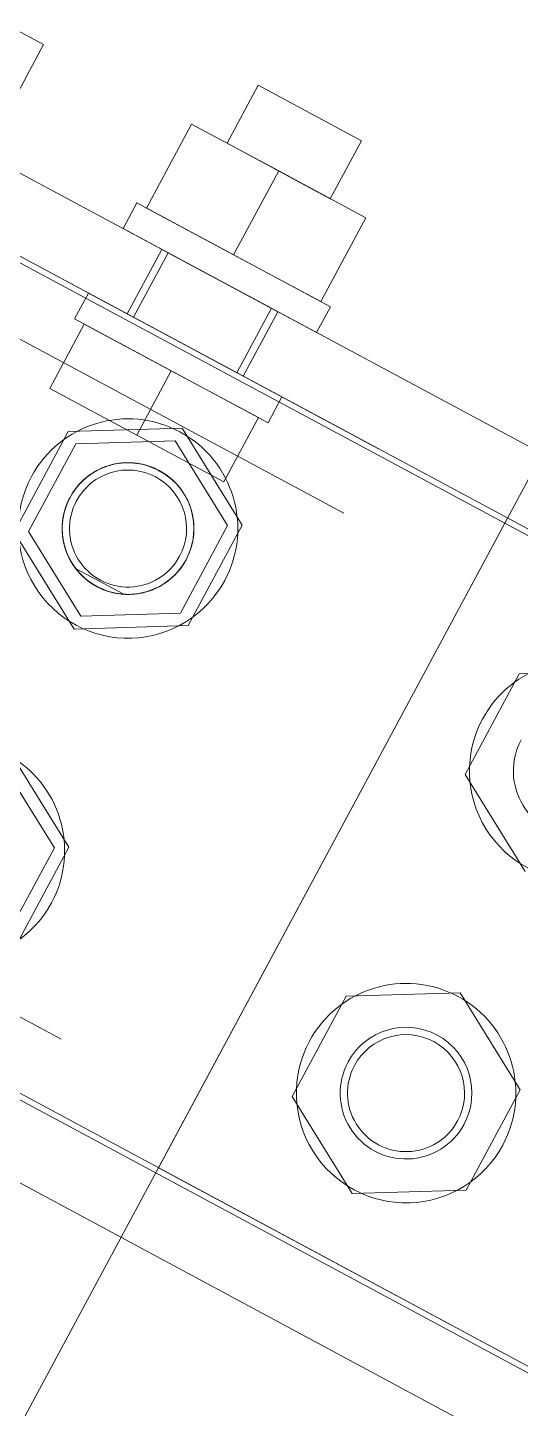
# Model space of a CAD drawing. Header units: millimetres. Extents: x -6949 to 305728, y -55091 to 76684.
# Drawn here: x 21683.6 to 21750.9, y 8214.4 to 8403.2 of the extents above; entities that cross this region are included whole.
import ezdxf

# ---------------------------------------------------------------- set-up
doc = ezdxf.new("R2010")
doc.units = ezdxf.units.MM
doc.layers.add('S-BEAM', color=5, linetype='Continuous', lineweight=18)
doc.layers.add('S-FSTN', color=7, linetype='Continuous', lineweight=18)

msp = doc.modelspace()

# ---------------------------------------------------------------- linework, layer by layer
at = {"layer": 'S-BEAM'}
for p, q in [((21731.5317, 8345.5935), (19173.8357, 9719.9288)), ((21726.7984, 8336.7846), (19169.1024, 9711.1199)), ((19130.4787, 9639.2397), (21688.1747, 8264.9044)), ((21696.7007, 8325.7183), (21690.1392, 8329.244))]:
    msp.add_line(p, q, dxfattribs=at)
msp.add_arc((21697.2985, 8334.6994), 9.001, 217.307095, 266.191666, dxfattribs=at)
for points, knots in [([(21689.3697, 8338.9598), (21689.9968, 8340.0976), (21691.1812, 8341.503), (21693.0498, 8342.6836), (21694.1932, 8343.1607), (21695.1157, 8343.4523), (21695.9162, 8343.6116), (21696.565, 8343.6773), (21697.223, 8343.7016), (21698.0931, 8343.6761), (21698.9716, 8343.5553), (21699.6574, 8343.3944), (21700.3165, 8343.1877), (21701.1604, 8342.8343), (21702.1447, 8342.2907), (21702.9675, 8341.7158), (21703.6378, 8341.1099), (21704.2087, 8340.4757), (21704.63, 8339.917), (21704.9323, 8339.4625), (21705.2096, 8339.0122), (21705.5087, 8338.4341), (21705.7967, 8337.7066), (21706.0176, 8336.9645), (21706.341, 8335.4969), (21706.3438, 8333.2284), (21705.7095, 8331.3597), (21705.2274, 8330.439)], [-1, -1, -1, -1, -0.86111111, -0.79166667, -0.75694444, -0.72222222, -0.6875, -0.67013889, -0.65277778, -0.61805556, -0.58333333, -0.56597222, -0.54861111, -0.51388889, -0.47916667, -0.44444444, -0.41666667, -0.38888889, -0.36111111, -0.34722222, -0.33333333, -0.30555556, -0.27777778, -0.25, -0.22222222, -0.11111111, 0, 0, 0, 0]), ([(21689.3697, 8338.9598), (21689.8714, 8339.8701), (21691.0797, 8341.4305), (21692.9743, 8342.6808), (21694.377, 8343.221), (21695.1179, 8343.4462), (21695.8837, 8343.6074), (21696.5309, 8343.6769), (21697.0596, 8343.6941), (21697.6053, 8343.6927), (21698.304, 8343.6495), (21699.1469, 8343.5234), (21699.8231, 8343.3501), (21700.352, 8343.1642), (21700.8895, 8342.9469), (21701.5571, 8342.6236), (21702.3253, 8342.1672), (21703.0186, 8341.6697), (21703.6379, 8341.1097), (21704.2086, 8340.4757), (21704.63, 8339.917), (21704.9323, 8339.4625), (21705.2096, 8339.0122), (21705.5087, 8338.4341), (21705.7967, 8337.7066), (21706.0177, 8336.9645), (21706.233, 8335.9858), (21706.3432, 8334.7434), (21706.1844, 8332.7596), (21705.7095, 8331.3597), (21705.2274, 8330.439)], [0, 0, 0, 0, 0.11111111, 0.22222222, 0.25, 0.27777778, 0.30555556, 0.33333333, 0.34722222, 0.36111111, 0.38888889, 0.41666667, 0.44444444, 0.45833333, 0.47222222, 0.5, 0.52777778, 0.55555556, 0.58333333, 0.61111111, 0.63888889, 0.65277778, 0.66666667, 0.69444444, 0.72222222, 0.75, 0.77777778, 0.83333333, 0.88888889, 1, 1, 1, 1]), ([(21689.3697, 8338.9598), (21689.8762, 8339.8649), (21690.7732, 8341.0269), (21692.2796, 8342.2246), (21693.227, 8342.7475), (21693.8894, 8343.0307), (21694.3423, 8343.2093), (21694.9274, 8343.4035), (21695.5375, 8343.5472), (21695.9772, 8343.6146), (21696.2323, 8343.6431), (21696.4251, 8343.6586), (21696.621, 8343.6704), (21696.8877, 8343.6836), (21697.3664, 8343.6967), (21698.0754, 8343.6794), (21698.942, 8343.5765), (21699.5789, 8343.4217), (21699.9992, 8343.279), (21700.2866, 8343.1734), (21700.799, 8342.9631), (21701.5437, 8342.6002), (21702.2576, 8342.1795), (21702.7158, 8341.8682), (21702.9625, 8341.6868), (21703.3136, 8341.4149), (21703.7944, 8340.9687), (21704.359, 8340.3019), (21704.7652, 8339.7195), (21705.0186, 8339.3128), (21705.1548, 8339.083), (21705.2531, 8338.9131), (21705.3466, 8338.7437), (21705.4636, 8338.5154), (21705.6499, 8338.1117), (21705.8664, 8337.5242), (21706.027, 8336.9297), (21706.1278, 8336.4539), (21706.2569, 8335.7456), (21706.3438, 8334.667), (21706.1764, 8332.7498), (21705.7025, 8331.3607), (21705.2274, 8330.439)], [-1, -1, -1, -1, -0.88888889, -0.83333333, -0.77777778, -0.76388889, -0.75, -0.72222222, -0.69444444, -0.68055556, -0.67361111, -0.66666667, -0.65972222, -0.65277778, -0.63888889, -0.61111111, -0.58333333, -0.55555556, -0.54861111, -0.54166667, -0.52777778, -0.5, -0.47222222, -0.45833333, -0.45138889, -0.44444444, -0.41666667, -0.38888889, -0.36111111, -0.34722222, -0.34027778, -0.33333333, -0.32638889, -0.31944444, -0.30555556, -0.27777778, -0.25, -0.23611111, -0.22222222, -0.16666667, -0.11111111, 0, 0, 0, 0]), ([(21689.3697, 8338.9598), (21689.8762, 8339.8649), (21690.7732, 8341.0269), (21692.2796, 8342.2246), (21693.227, 8342.7475), (21693.8894, 8343.0307), (21694.3423, 8343.2093), (21694.9274, 8343.4035), (21695.5375, 8343.5472), (21695.9772, 8343.6146), (21696.2323, 8343.6431), (21696.4251, 8343.6586), (21696.621, 8343.6704), (21696.8877, 8343.6836), (21697.3664, 8343.6967), (21698.0754, 8343.6794), (21698.942, 8343.5765), (21699.5789, 8343.4217), (21699.9992, 8343.279), (21700.2866, 8343.1734), (21700.799, 8342.9631), (21701.5437, 8342.6002), (21702.2576, 8342.1795), (21702.7158, 8341.8682), (21702.9625, 8341.6868), (21703.3136, 8341.4149), (21703.7944, 8340.9687), (21704.359, 8340.3019), (21704.7652, 8339.7195), (21705.0186, 8339.3128), (21705.1548, 8339.083), (21705.2531, 8338.9131), (21705.3466, 8338.7437), (21705.4636, 8338.5154), (21705.6499, 8338.1117), (21705.8664, 8337.5242), (21706.027, 8336.9297), (21706.1278, 8336.4539), (21706.2569, 8335.7456), (21706.3438, 8334.667), (21706.1764, 8332.7498), (21705.7025, 8331.3607), (21705.2274, 8330.439)], [0, 0, 0, 0, 0.11111111, 0.16666667, 0.22222222, 0.23611111, 0.25, 0.27777778, 0.30555556, 0.31944444, 0.32638889, 0.33333333, 0.34027778, 0.34722222, 0.36111111, 0.38888889, 0.41666667, 0.44444444, 0.45138889, 0.45833333, 0.47222222, 0.5, 0.52777778, 0.54166667, 0.54861111, 0.55555556, 0.58333333, 0.61111111, 0.63888889, 0.65277778, 0.65972222, 0.66666667, 0.67361111, 0.68055556, 0.69444444, 0.72222222, 0.75, 0.76388889, 0.77777778, 0.83333333, 0.88888889, 1, 1, 1, 1]), ([(21689.3697, 8338.9598), (21688.8049, 8337.9493), (21688.3022, 8336.2821), (21688.2756, 8334.0138), (21688.4995, 8332.7476), (21688.7752, 8331.7672), (21689.1592, 8330.8082), (21689.6473, 8329.9249), (21690.2643, 8329.0625), (21690.9845, 8328.2592), (21691.7654, 8327.5723), (21692.6519, 8326.9731), (21693.6223, 8326.4663), (21694.8029, 8326.0108), (21695.9836, 8325.7709), (21697.1241, 8325.6927), (21698.2202, 8325.7127), (21699.2978, 8325.8996), (21700.3378, 8326.222), (21701.3081, 8326.6067), (21702.4202, 8327.2525), (21703.9655, 8328.5162), (21704.8024, 8329.6161), (21705.2274, 8330.439)], [-1, -1, -1, -1, -0.86111111, -0.79166667, -0.75694444, -0.72222222, -0.6875, -0.65277778, -0.61805556, -0.58333333, -0.54861111, -0.51388889, -0.47916667, -0.44444444, -0.38888889, -0.36111111, -0.33333333, -0.27777778, -0.25, -0.22222222, -0.16666667, -0.11111111, 0, 0, 0, 0]), ([(21689.3697, 8338.9598), (21688.7777, 8337.8742), (21688.2636, 8336.1348), (21688.2949, 8333.8256), (21688.5401, 8332.564), (21688.8341, 8331.5986), (21689.2323, 8330.6622), (21689.7246, 8329.8031), (21690.3368, 8328.9724), (21691.0446, 8328.2022), (21691.808, 8327.5412), (21692.6655, 8326.9648), (21693.6, 8326.4764), (21694.7393, 8326.0321), (21696.158, 8325.7294), (21697.8003, 8325.6598), (21699.124, 8325.8623), (21700.1632, 8326.1593), (21701.6237, 8326.7089), (21703.5866, 8328.0366), (21704.7641, 8329.5646), (21705.2274, 8330.439)], [-1, -1, -1, -1, -0.86111111, -0.79166667, -0.75694444, -0.72222222, -0.6875, -0.65277778, -0.61805556, -0.58333333, -0.54861111, -0.51388889, -0.47916667, -0.44444444, -0.38888889, -0.33333333, -0.27777778, -0.25, -0.22222222, -0.11111111, 0, 0, 0, 0]), ([(21690.1392, 8329.244), (21689.4707, 8330.1326), (21688.741, 8331.5795), (21688.3129, 8333.6496), (21688.2627, 8335.3739), (21688.5784, 8337.1977), (21689.0612, 8338.3916), (21689.3697, 8338.9598)], [-1, -1, -1, -1, -0.7, -0.55, -0.4, -0.2, 0, 0, 0, 0]), ([(21689.3697, 8338.9598), (21688.9179, 8338.1514), (21688.4625, 8336.8464), (21688.2619, 8334.8585), (21688.3374, 8333.5734), (21688.5526, 8332.5514), (21688.8586, 8331.5057), (21689.2982, 8330.5038), (21689.8868, 8329.5789), (21690.5817, 8328.6717), (21691.4337, 8327.8202), (21692.4654, 8327.0876), (21693.4238, 8326.5586), (21694.413, 8326.1504), (21695.4171, 8325.8788), (21696.4849, 8325.7221), (21697.5449, 8325.6841), (21698.5506, 8325.7649), (21699.5617, 8325.9745), (21700.5306, 8326.286), (21701.7092, 8326.7981), (21703.5836, 8328.071), (21704.6961, 8329.4103), (21705.2274, 8330.439)], [0, 0, 0, 0, 0.11111111, 0.16666667, 0.22222222, 0.25, 0.27777778, 0.33333333, 0.36111111, 0.38888889, 0.44444444, 0.47916667, 0.51388889, 0.54861111, 0.58333333, 0.61805556, 0.65277778, 0.6875, 0.72222222, 0.75694444, 0.79166667, 0.86111111, 1, 1, 1, 1]), ([(21696.7007, 8325.7183), (21697.4407, 8325.6736), (21698.8736, 8325.7501), (21700.7576, 8326.3197), (21702.0542, 8327.0304), (21702.8785, 8327.6214), (21704.0273, 8328.6152), (21704.772, 8329.5827), (21705.2274, 8330.439)], [0, 0, 0, 0, 0.2, 0.4, 0.55, 0.625, 0.7, 1, 1, 1, 1])]:
    msp.add_open_spline(points, degree=3, knots=knots, dxfattribs=at)
at = {"layer": 'S-FSTN'}
for p, q in [((21796.4832, 8424.215), (21653.7271, 8158.5399)), ((21621.7507, 8415.9347), (21886.0164, 8273.9359)), ((21886.0164, 8273.9359), (21621.7507, 8415.9347)), ((21881.2831, 8265.1271), (21617.0174, 8407.1258)), ((21617.0174, 8407.1258), (21881.2831, 8265.1271)), ((21673.8416, 8407.2433), (21685.7347, 8400.8527)), ((21673.8416, 8407.2433), (21685.7347, 8400.8527)), ((21679.5815, 8389.4012), (21685.7347, 8400.8527)), ((21679.5815, 8389.4012), (21685.7347, 8400.8527)), ((21715.0988, 8395.2914), (21710.8388, 8387.3635)), ((21715.0988, 8395.2914), (21710.8388, 8387.3635)), ((21715.0988, 8395.2914), (21729.1929, 8387.7182)), ((21729.1929, 8387.7182), (21715.0988, 8395.2914)), ((21715.0988, 8395.2914), (21729.1929, 8387.7182)), ((21729.1929, 8387.7182), (21715.0988, 8395.2914)), ((21836.8602, 8288.0888), (21643.0653, 8392.2212)), ((21836.8602, 8288.0888), (21643.0653, 8392.2212)), ((21699.8395, 8378.5159), (21705.9928, 8389.9674)), ((21699.8395, 8378.5159), (21705.9928, 8389.9674)), ((21705.9928, 8389.9674), (21717.8859, 8383.5768)), ((21705.9928, 8389.9674), (21717.8859, 8383.5768)), ((21724.933, 8379.7902), (21729.1929, 8387.7182)), ((21724.933, 8379.7902), (21729.1929, 8387.7182)), ((21710.8388, 8387.3635), (21724.933, 8379.7902)), ((21724.933, 8379.7902), (21710.8388, 8387.3635)), ((21710.8388, 8387.3635), (21724.933, 8379.7902)), ((21724.933, 8379.7902), (21710.8388, 8387.3635)), ((21711.7326, 8372.1253), (21717.8859, 8383.5768)), ((21711.7326, 8372.1253), (21717.8859, 8383.5768)), ((21711.7326, 8372.1253), (21717.8859, 8383.5768)), ((21711.7326, 8372.1253), (21717.8859, 8383.5768)), ((21717.8859, 8383.5768), (21729.779, 8377.1862)), ((21717.8859, 8383.5768), (21729.779, 8377.1862)), ((21698.5193, 8379.2252), (21696.626, 8375.7017)), ((21698.5193, 8379.2252), (21696.626, 8375.7017)), ((21698.5193, 8379.2252), (21724.9459, 8365.0254)), ((21724.9459, 8365.0254), (21698.5193, 8379.2252)), ((21698.5193, 8379.2252), (21724.9459, 8365.0254)), ((21724.9459, 8365.0254), (21698.5193, 8379.2252)), ((21711.7326, 8372.1253), (21699.8395, 8378.5159)), ((21711.7326, 8372.1253), (21699.8395, 8378.5159)), ((21723.6257, 8365.7347), (21729.779, 8377.1862)), ((21723.6257, 8365.7347), (21729.779, 8377.1862)), ((21696.626, 8375.7017), (21723.0526, 8361.5018)), ((21723.0526, 8361.5018), (21696.626, 8375.7017)), ((21696.626, 8375.7017), (21723.0526, 8361.5018)), ((21723.0526, 8361.5018), (21696.626, 8375.7017)), ((21701.9104, 8372.8622), (21697.1772, 8364.0533)), ((21701.9104, 8372.8622), (21697.1772, 8364.0533)), ((21701.9104, 8372.8622), (21717.7681, 8364.3413)), ((21701.9104, 8372.8622), (21717.7681, 8364.3413)), ((21701.9104, 8372.8622), (21717.7681, 8364.3413)), ((21701.9104, 8372.8622), (21717.7681, 8364.3413)), ((21702.7922, 8372.3884), (21698.0589, 8363.5795)), ((21702.7922, 8372.3884), (21698.0589, 8363.5795)), ((21702.7922, 8372.3884), (21716.8864, 8364.8151)), ((21716.8864, 8364.8151), (21702.7922, 8372.3884)), ((21702.7922, 8372.3884), (21716.8864, 8364.8151)), ((21716.8864, 8364.8151), (21702.7922, 8372.3884)), ((21723.6257, 8365.7347), (21711.7326, 8372.1253)), ((21723.6257, 8365.7347), (21711.7326, 8372.1253)), ((21691.8927, 8366.8928), (21689.9994, 8363.3693)), ((21691.8927, 8366.8928), (21689.9994, 8363.3693)), ((21691.8927, 8366.8928), (21718.3193, 8352.693)), ((21718.3193, 8352.693), (21691.8927, 8366.8928)), ((21691.8927, 8366.8928), (21718.3193, 8352.693)), ((21718.3193, 8352.693), (21691.8927, 8366.8928)), ((21689.9994, 8363.3693), (21716.426, 8349.1694)), ((21716.426, 8349.1694), (21689.9994, 8363.3693)), ((21689.9994, 8363.3693), (21716.426, 8349.1694)), ((21716.426, 8349.1694), (21689.9994, 8363.3693)), ((21697.1772, 8364.0533), (21713.0349, 8355.5325)), ((21697.1772, 8364.0533), (21713.0349, 8355.5325)), ((21697.1772, 8364.0533), (21713.0349, 8355.5325)), ((21697.1772, 8364.0533), (21713.0349, 8355.5325)), ((21698.0589, 8363.5795), (21712.1531, 8356.0063)), ((21712.1531, 8356.0063), (21698.0589, 8363.5795)), ((21698.0589, 8363.5795), (21712.1531, 8356.0063)), ((21712.1531, 8356.0063), (21698.0589, 8363.5795)), ((21712.1531, 8356.0063), (21716.8864, 8364.8151)), ((21712.1531, 8356.0063), (21716.8864, 8364.8151)), ((21713.0349, 8355.5325), (21717.7681, 8364.3413)), ((21713.0349, 8355.5325), (21717.7681, 8364.3413)), ((21723.0526, 8361.5018), (21724.9459, 8365.0254)), ((21723.0526, 8361.5018), (21724.9459, 8365.0254)), ((21686.5863, 8353.8511), (21691.3196, 8362.6599)), ((21686.5863, 8353.8511), (21691.3196, 8362.6599)), ((21691.3196, 8362.6599), (21703.2127, 8356.2694)), ((21691.3196, 8362.6599), (21703.2127, 8356.2694)), ((21698.4794, 8347.4605), (21703.2127, 8356.2694)), ((21698.4794, 8347.4605), (21703.2127, 8356.2694)), ((21698.4794, 8347.4605), (21703.2127, 8356.2694)), ((21698.4794, 8347.4605), (21703.2127, 8356.2694)), ((21703.2127, 8356.2694), (21715.1058, 8349.8788)), ((21703.2127, 8356.2694), (21715.1058, 8349.8788)), ((21698.4794, 8347.4605), (21686.5863, 8353.8511)), ((21698.4794, 8347.4605), (21686.5863, 8353.8511)), ((21716.426, 8349.1694), (21718.3193, 8352.693)), ((21716.426, 8349.1694), (21718.3193, 8352.693)), ((21704.6777, 8348.4324), (21689.095, 8347.9565)), ((21712.8813, 8335.1753), (21704.6777, 8348.4324)), ((21710.3725, 8341.0699), (21715.1058, 8349.8788)), ((21710.3725, 8341.0699), (21715.1058, 8349.8788)), ((21689.095, 8347.9565), (21681.7158, 8334.2235)), ((21690.1422, 8346.2643), (21683.7049, 8334.2842)), ((21703.7358, 8346.6795), (21690.1422, 8346.2643)), ((21710.3725, 8341.0699), (21698.4794, 8347.4605)), ((21710.3725, 8341.0699), (21698.4794, 8347.4605)), ((21710.8922, 8335.1146), (21703.7358, 8346.6795)), ((21748.7716, 8335.4217), (21701.4387, 8247.3332)), ((21748.7716, 8335.4217), (21701.4387, 8247.3332)), ((21704.4549, 8323.1345), (21710.8922, 8335.1146)), ((21705.5021, 8321.4423), (21712.8813, 8335.1753)), ((21836.8602, 8288.0888), (21748.7716, 8335.4217)), ((21836.8602, 8288.0888), (21748.7716, 8335.4217)), ((21681.7158, 8334.2235), (21689.9193, 8320.9664)), ((21683.7049, 8334.2842), (21690.8613, 8322.7194)), ((21690.8613, 8322.7194), (21704.4549, 8323.1345)), ((21689.9193, 8320.9664), (21705.5021, 8321.4423)), ((21833.1929, 8175.6291), (21568.9272, 8317.6278)), ((21568.9272, 8317.6278), (21833.1929, 8175.6291)), ((21750.757, 8314.8234), (21743.3778, 8301.0904)), ((21750.757, 8314.8234), (21743.3778, 8301.0904)), ((21766.3397, 8315.2994), (21750.757, 8314.8234)), ((21766.3397, 8315.2994), (21750.757, 8314.8234)), ((21828.4596, 8166.8202), (21564.1939, 8308.819)), ((21564.1939, 8308.819), (21828.4596, 8166.8202)), ((21595.7324, 8304.1327), (21789.5273, 8200.0003)), ((21595.7324, 8304.1327), (21789.5273, 8200.0003)), ((21689.2148, 8291.1311), (21681.0113, 8304.3881)), ((21687.2257, 8291.0703), (21680.0694, 8302.6352)), ((21743.3778, 8301.0904), (21751.5813, 8287.8334)), ((21743.3778, 8301.0904), (21751.5813, 8287.8334)), ((21680.7885, 8279.0903), (21687.2257, 8291.0703)), ((21681.8356, 8277.398), (21689.2148, 8291.1311)), ((21727.0905, 8270.7792), (21719.7113, 8257.0462)), ((21727.0905, 8270.7792), (21719.7113, 8257.0462)), ((21742.6733, 8271.2551), (21727.0905, 8270.7792)), ((21742.6733, 8271.2551), (21727.0905, 8270.7792)), ((21750.8768, 8257.998), (21742.6733, 8271.2551)), ((21750.8768, 8257.998), (21742.6733, 8271.2551)), ((21743.4976, 8244.265), (21750.8768, 8257.998)), ((21743.4976, 8244.265), (21750.8768, 8257.998)), ((21719.7113, 8257.0462), (21727.9149, 8243.7891)), ((21719.7113, 8257.0462), (21727.9149, 8243.7891)), ((21701.4387, 8247.3332), (21789.5273, 8200.0003)), ((21701.4387, 8247.3332), (21789.5273, 8200.0003)), ((21727.9149, 8243.7891), (21743.4976, 8244.265)), ((21727.9149, 8243.7891), (21743.4976, 8244.265))]:
    msp.add_line(p, q, dxfattribs=at)
for centre, radius, start, end in [((21697.2985, 8334.6994), 15, 331.749381, 151.749381), ((21697.2985, 8334.6994), 15, 331.749381, 151.749381), ((21697.2985, 8334.6994), 9.001, 331.749381, 151.749381), ((21697.2985, 8334.6994), 9.001, 331.749381, 151.749381), ((21697.2985, 8334.6994), 8, 331.749381, 151.749381), ((21697.2985, 8334.6994), 8, 331.749381, 151.749381), ((21697.2985, 8334.6994), 15, 151.749381, 331.749381), ((21697.2985, 8334.6994), 15, 151.749381, 331.749381), ((21697.2985, 8334.6994), 9.001, 151.749381, 331.749381), ((21697.2985, 8334.6994), 9.001, 151.749381, 331.749381), ((21697.2985, 8334.6994), 8, 151.749381, 331.749381), ((21697.2985, 8334.6994), 8, 151.749381, 331.749381), ((21758.9605, 8301.5664), 15, 331.749381, 151.749381), ((21758.9605, 8301.5664), 15, 331.749381, 151.749381), ((21758.9605, 8301.5664), 15, 151.749381, 331.749381), ((21758.9605, 8301.5664), 15, 151.749381, 331.749381), ((21673.6321, 8290.6551), 15, 331.749381, 151.749381), ((21673.6321, 8290.6551), 15, 331.749381, 151.749381), ((21758.9605, 8301.5664), 9.001, 151.749381, 331.749381), ((21758.9605, 8301.5664), 9.001, 151.749381, 331.749381), ((21758.9605, 8301.5664), 9.001, 151.749381, 331.749381), ((21758.9605, 8301.5664), 9.001, 151.749381, 331.749381), ((21758.9605, 8301.5664), 9.001, 151.749381, 331.749381), ((21673.6321, 8290.6551), 15, 151.749381, 331.749381), ((21673.6321, 8290.6551), 15, 151.749381, 331.749381), ((21735.2941, 8257.5221), 15, 331.749381, 151.749381), ((21735.2941, 8257.5221), 15, 331.749381, 151.749381), ((21735.2941, 8257.5221), 9.001, 331.749381, 151.749381), ((21735.2941, 8257.5221), 9.001, 331.749381, 151.749381), ((21735.2941, 8257.5221), 9.001, 331.749381, 151.749381), ((21735.2941, 8257.5221), 9.001, 331.749381, 151.749381), ((21735.2941, 8257.5221), 9.001, 331.749381, 151.749381), ((21735.2941, 8257.5221), 8, 331.749381, 151.749381), ((21735.2941, 8257.5221), 8, 331.749381, 151.749381), ((21735.2941, 8257.5221), 15, 151.749381, 331.749381), ((21735.2941, 8257.5221), 15, 151.749381, 331.749381), ((21735.2941, 8257.5221), 9.001, 151.749381, 331.749381), ((21735.2941, 8257.5221), 9.001, 151.749381, 331.749381), ((21735.2941, 8257.5221), 9.001, 151.749381, 331.749381), ((21735.2941, 8257.5221), 9.001, 151.749381, 331.749381), ((21735.2941, 8257.5221), 9.001, 151.749381, 331.749381), ((21735.2941, 8257.5221), 8, 151.749381, 331.749381), ((21735.2941, 8257.5221), 8, 151.749381, 331.749381)]:
    msp.add_arc(centre, radius, start, end, dxfattribs=at)

doc.saveas('drawing.dxf')
